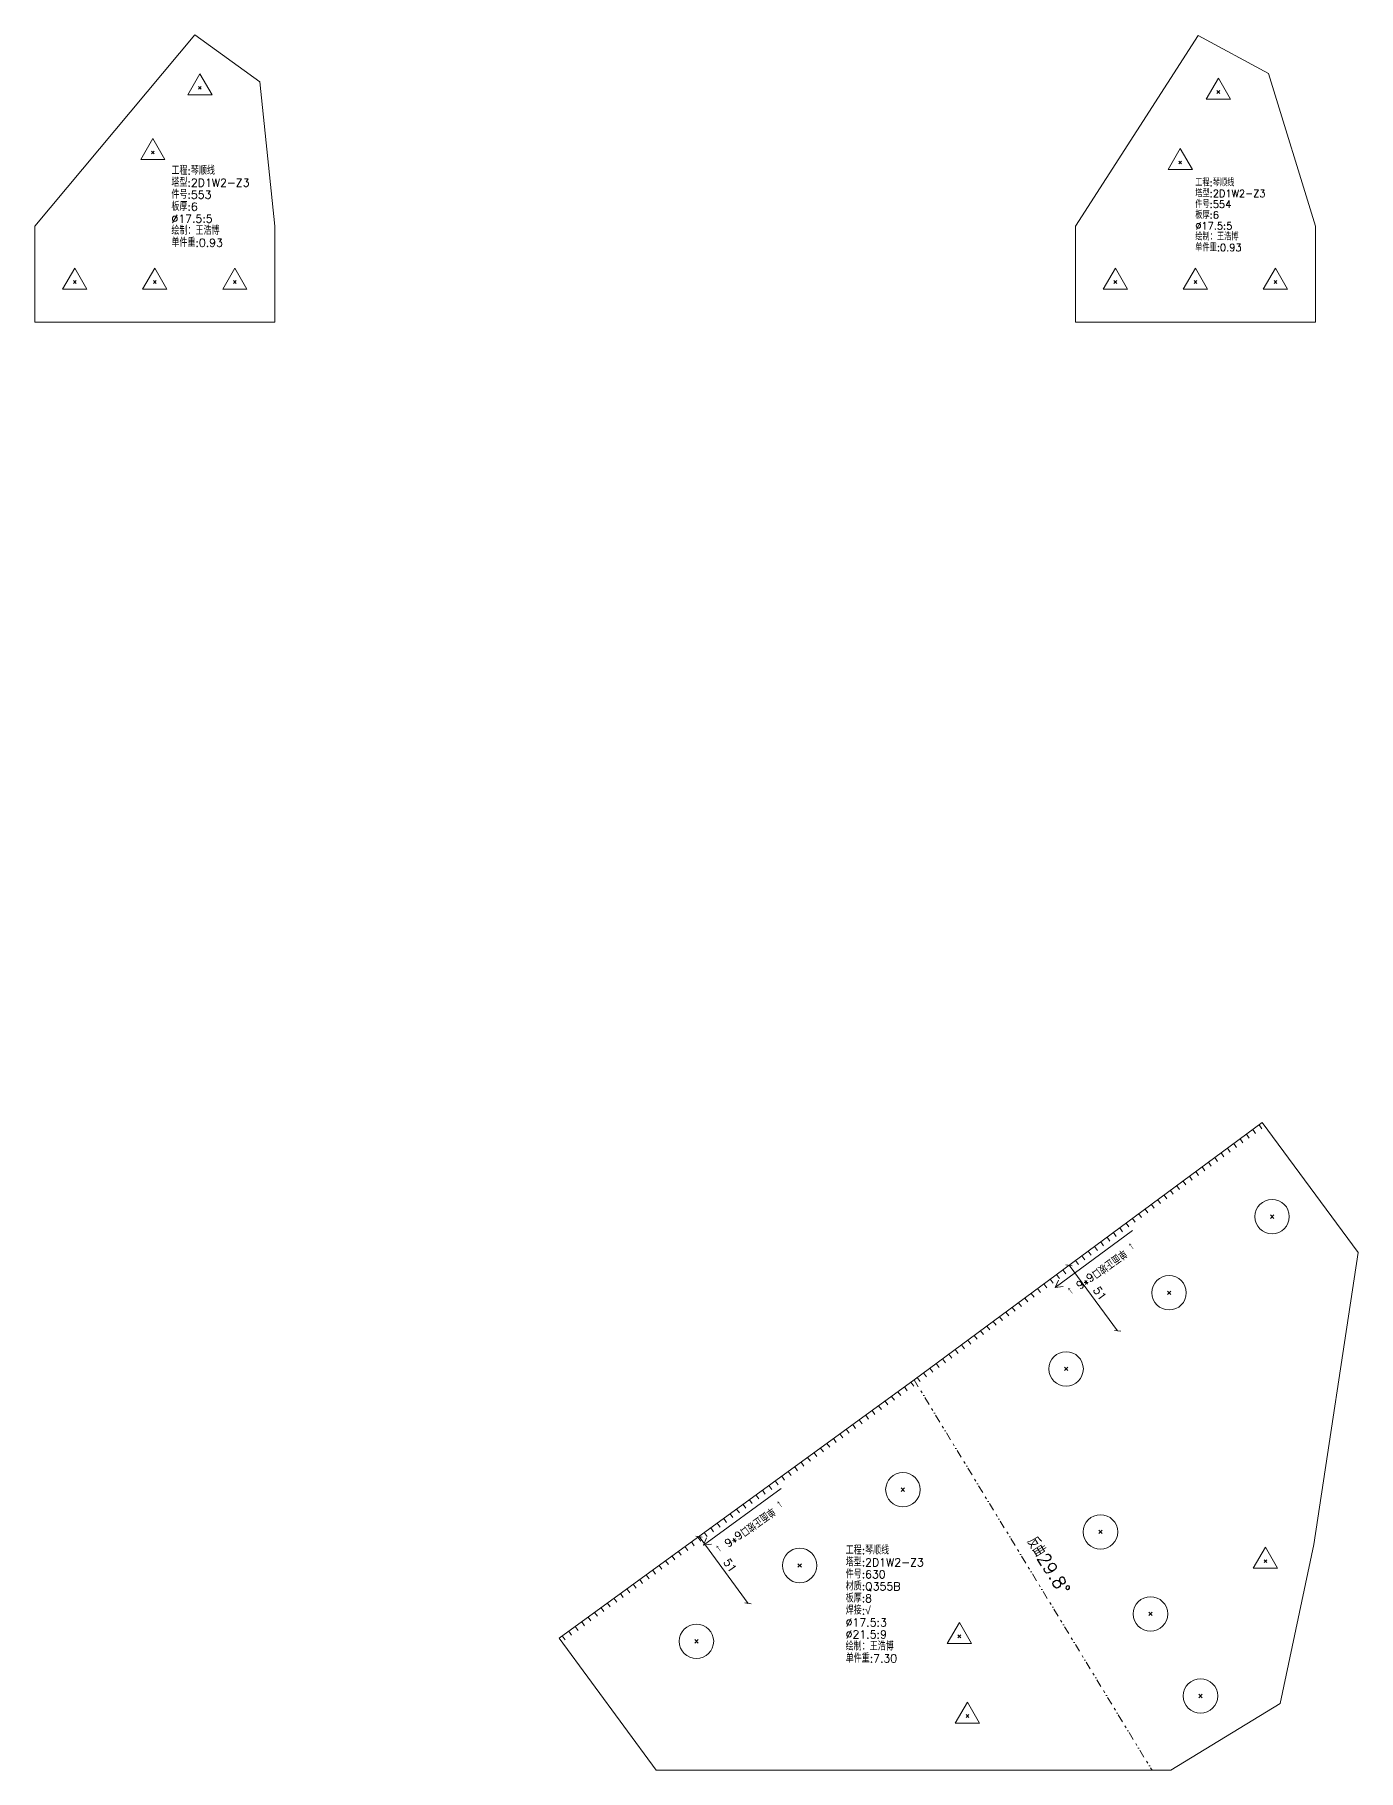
# Model space of a CAD drawing. Extents: x -580 to 8755, y 0 to 14723.
# Drawn here: x 1335 to 2162, y 6042 to 7127 of the extents above; entities that cross this region are included whole.
import ezdxf
from ezdxf.enums import TextEntityAlignment as Align

# ---------------------------------------------------------------- set-up
doc = ezdxf.new("R2010")
doc.units = 0
doc.header["$MEASUREMENT"] = 0
doc.linetypes.add('自定义线型', pattern=[12.9, 5, -3, 1.5, -2, 0.4, -1])
doc.layers.add('1', color=7, linetype='CONTINUOUS', lineweight=25)
doc.styles.get("Standard").update_dxf_attribs({"font": 'simplex.shx', "width": 0.7, "height": 3, "bigfont": 'gbhzfs.shx'})

msp = doc.modelspace()

# ---------------------------------------------------------------- linework, layer by layer
at = {"layer": '1', "color": 7, "linetype": 'Continuous', "lineweight": 18}
for p, q in [((1435.09185, 7126.55802), (1335, 7007.06408)), ((1475.53738, 7097.1615), (1435.09185, 7126.55802)), ((2061.6225, 7126.0742), (1985, 7007.06408)), ((2105.5813, 7102.2494), (2061.6225, 7126.0742)), ((2135, 7007.06408), (2105.5813, 7102.2494)), ((1485, 7007.06408), (1475.53738, 7097.1615)), ((1335, 7007.06408), (1335, 6947.06408)), ((1485, 6947.06408), (1485, 7007.06408)), ((1985, 7007.06408), (1985, 6947.06408)), ((2135, 6947.06408), (2135, 7007.06408)), ((1335, 6947.06408), (1485, 6947.06408)), ((1985, 6947.06408), (2135, 6947.06408)), ((2101.71941, 6447.06408), (1884.28907, 6286.25762)), ((2161.73815, 6365.91128), (2101.71941, 6447.06408)), ((2134.04471, 6183.44322), (2161.73815, 6365.91128)), ((1884.28907, 6286.25762), (1662.54116, 6124.91207)), ((2112.93691, 6084.0582), (2134.04471, 6183.44322)), ((1662.54116, 6124.91207), (1723.16576, 6042.42081)), ((2044.62638, 6042.42081), (2112.93691, 6084.0582)), ((1723.16576, 6042.42081), (2044.62638, 6042.42081))]:
    msp.add_line(p, q, dxfattribs=at)
at = {"layer": '1', "color": 7, "linetype": 'Continuous', "lineweight": 13}
for p, q in [((1438.18961, 7102.15077), (1430.61211, 7089.02577)), ((1445.76711, 7089.02577), (1438.18961, 7102.15077)), ((1437.31461, 7092.52577), (1439.06461, 7094.27577)), ((1439.06461, 7092.52577), (1437.31461, 7094.27577)), ((2074.32702, 7099.5029), (2066.74952, 7086.3779)), ((2073.45202, 7089.8779), (2075.20202, 7091.6279)), ((2075.20202, 7089.8779), (2073.45202, 7091.6279)), ((2081.90452, 7086.3779), (2074.32702, 7099.5029)), ((1430.61211, 7089.02577), (1445.76711, 7089.02577)), ((2066.74952, 7086.3779), (2081.90452, 7086.3779)), ((1408.79308, 7061.70521), (1401.21558, 7048.58021)), ((1416.37058, 7048.58021), (1408.79308, 7061.70521)), ((1401.21558, 7048.58021), (1416.37058, 7048.58021)), ((1407.91808, 7052.08021), (1409.66808, 7053.83021)), ((1409.66808, 7052.08021), (1407.91808, 7053.83021)), ((2050.5022, 7055.54408), (2042.9247, 7042.41908)), ((2049.6272, 7045.91908), (2051.3772, 7047.66908)), ((2051.3772, 7045.91908), (2049.6272, 7047.66908)), ((2058.0797, 7042.41908), (2050.5022, 7055.54408)), ((2042.9247, 7042.41908), (2058.0797, 7042.41908)), ((1360, 6980.81408), (1352.4225, 6967.68908)), ((1359.125, 6971.18908), (1360.875, 6972.93908)), ((1360.875, 6971.18908), (1359.125, 6972.93908)), ((1367.5775, 6967.68908), (1360, 6980.81408)), ((1410, 6980.81408), (1402.4225, 6967.68908)), ((1409.125, 6971.18908), (1410.875, 6972.93908)), ((1410.875, 6971.18908), (1409.125, 6972.93908)), ((1417.5775, 6967.68908), (1410, 6980.81408)), ((1460, 6980.81408), (1452.4225, 6967.68908)), ((1459.125, 6971.18908), (1460.875, 6972.93908)), ((1460.875, 6971.18908), (1459.125, 6972.93908)), ((1467.5775, 6967.68908), (1460, 6980.81408)), ((2010, 6980.81408), (2002.4225, 6967.68908)), ((2009.125, 6971.18908), (2010.875, 6972.93908)), ((2010.875, 6971.18908), (2009.125, 6972.93908)), ((2017.5775, 6967.68908), (2010, 6980.81408)), ((2060, 6980.81408), (2052.4225, 6967.68908)), ((2059.125, 6971.18908), (2060.875, 6972.93908)), ((2060.875, 6971.18908), (2059.125, 6972.93908)), ((2067.5775, 6967.68908), (2060, 6980.81408)), ((2110, 6980.81408), (2102.4225, 6967.68908)), ((2109.125, 6971.18908), (2110.875, 6972.93908)), ((2110.875, 6971.18908), (2109.125, 6972.93908)), ((2117.5775, 6967.68908), (2110, 6980.81408)), ((1352.4225, 6967.68908), (1367.5775, 6967.68908)), ((1402.4225, 6967.68908), (1417.5775, 6967.68908)), ((1452.4225, 6967.68908), (1467.5775, 6967.68908)), ((2002.4225, 6967.68908), (2017.5775, 6967.68908)), ((2052.4225, 6967.68908), (2067.5775, 6967.68908)), ((2102.4225, 6967.68908), (2117.5775, 6967.68908)), ((2095.7895, 6442.67845), (2097.57337, 6440.26644)), ((2099.74277, 6445.60221), (2101.52664, 6443.19019)), ((2079.97638, 6430.98344), (2081.76025, 6428.57142)), ((2083.92966, 6433.90719), (2085.71353, 6431.49518)), ((2087.88294, 6436.83094), (2089.66681, 6434.41893)), ((2091.83622, 6439.7547), (2093.62009, 6437.34269)), ((2064.16326, 6419.28842), (2065.94713, 6416.87641)), ((2068.11654, 6422.21217), (2069.90041, 6419.80016)), ((2072.06982, 6425.13593), (2073.85369, 6422.72392)), ((2076.0231, 6428.05968), (2077.80697, 6425.64767)), ((2048.35015, 6407.59341), (2050.13402, 6405.18139)), ((2052.30343, 6410.51716), (2054.0873, 6408.10515)), ((2056.25671, 6413.44091), (2058.04058, 6411.0289)), ((2060.20998, 6416.36467), (2061.99385, 6413.95265)), ((2036.49031, 6398.82214), (2038.27418, 6396.41013)), ((2040.44359, 6401.7459), (2042.22746, 6399.33388)), ((2044.39687, 6404.66965), (2046.18074, 6402.25764)), ((2020.67719, 6387.12713), (2022.46106, 6384.71511)), ((2024.63047, 6390.05088), (2026.41434, 6387.63887)), ((2028.58375, 6392.97464), (2030.36762, 6390.56262)), ((2032.53703, 6395.89839), (2034.3209, 6393.48638)), ((2106.81186, 6387.19781), (2108.96186, 6389.34781)), ((2108.96186, 6387.19781), (2106.81186, 6389.34781)), ((2020.69212, 6379.67552), (1972.45184, 6343.99813)), ((2004.86408, 6375.43211), (2006.64795, 6373.0201)), ((2008.81736, 6378.35587), (2010.60123, 6375.94385)), ((2012.77064, 6381.27962), (2014.55451, 6378.86761)), ((2016.72391, 6384.20337), (2018.50778, 6381.79136)), ((1993.00424, 6366.66085), (1994.78811, 6364.24884)), ((1996.95752, 6369.5846), (1998.74139, 6367.17259)), ((2000.9108, 6372.50836), (2002.69467, 6370.09634)), ((1977.19112, 6354.96583), (1978.97499, 6352.55382)), ((1981.1444, 6357.88959), (1982.92827, 6355.47757)), ((1985.09768, 6360.81334), (1986.88155, 6358.40133)), ((1989.05096, 6363.7371), (1990.83483, 6361.32508)), ((1961.37801, 6343.27082), (1963.16188, 6340.8588)), ((1965.33129, 6346.19457), (1967.11516, 6343.78256)), ((1969.28457, 6349.11833), (1971.06844, 6346.70631)), ((1974.44673, 6348.58293), (1972.45184, 6343.99813)), ((1977.41984, 6344.56291), (1972.45184, 6343.99813)), ((1973.23785, 6352.04208), (1975.02172, 6349.63007)), ((1945.56489, 6331.5758), (1947.34876, 6329.16379)), ((1949.51817, 6334.49956), (1951.30204, 6332.08754)), ((1953.47145, 6337.42331), (1955.25532, 6335.0113)), ((1957.42473, 6340.34706), (1959.2086, 6337.93505)), ((2042.4915, 6339.62796), (2044.6415, 6341.77796)), ((2044.6415, 6339.62796), (2042.4915, 6341.77796)), ((1933.70506, 6322.80454), (1935.48892, 6320.39253)), ((1937.65833, 6325.72829), (1939.4422, 6323.31628)), ((1941.61161, 6328.65205), (1943.39548, 6326.24003)), ((1917.89194, 6311.10952), (1919.67581, 6308.69751)), ((1921.84522, 6314.03328), (1923.62909, 6311.62127)), ((1925.7985, 6316.95703), (1927.58237, 6314.54502)), ((1929.75178, 6319.88079), (1931.53565, 6317.46877)), ((1902.07882, 6299.41451), (1903.86269, 6297.0025)), ((1906.0321, 6302.33826), (1907.81597, 6299.92625)), ((1909.98538, 6305.26202), (1911.76925, 6302.85)), ((1913.93866, 6308.18577), (1915.72253, 6305.77376)), ((1890.21899, 6290.64325), (1892.00286, 6288.23123)), ((1894.17226, 6293.567), (1895.95613, 6291.15499)), ((1898.12554, 6296.49076), (1899.90941, 6294.07874)), ((1978.17113, 6292.0581), (1980.32113, 6294.2081)), ((1980.32113, 6292.0581), (1978.17113, 6294.2081)), ((1874.20962, 6278.92373), (1875.97466, 6276.49791)), ((1878.2414, 6281.85728), (1880.00644, 6279.43146)), ((1882.27318, 6284.79084), (1884.03822, 6282.36502)), ((1886.26571, 6287.71949), (1888.04958, 6285.30748)), ((1858.0825, 6267.18951), (1859.84754, 6264.76369)), ((1862.11428, 6270.12306), (1863.87932, 6267.69724)), ((1866.14606, 6273.05662), (1867.9111, 6270.6308)), ((1870.17784, 6275.99017), (1871.94288, 6273.56435)), ((1845.98716, 6258.38884), (1847.7522, 6255.96302)), ((1850.01894, 6261.3224), (1851.78398, 6258.89657)), ((1854.05072, 6264.25595), (1855.81576, 6261.83013)), ((1829.86003, 6246.65462), (1831.62508, 6244.2288)), ((1833.89181, 6249.58817), (1835.65686, 6247.16235)), ((1837.92359, 6252.52173), (1839.68864, 6250.09591)), ((1841.95538, 6255.45529), (1843.72042, 6253.02946)), ((1813.73291, 6234.9204), (1815.49796, 6232.49458)), ((1817.76469, 6237.85395), (1819.52974, 6235.42813)), ((1821.79647, 6240.78751), (1823.56152, 6238.36169)), ((1825.82825, 6243.72106), (1827.5933, 6241.29524)), ((1797.60579, 6223.18618), (1799.37084, 6220.76035)), ((1801.63757, 6226.11973), (1803.40262, 6223.69391)), ((1805.66935, 6229.05329), (1807.4344, 6226.62747)), ((1809.70113, 6231.98684), (1811.46618, 6229.56102)), ((1801.20342, 6218.38367), (1752.68699, 6183.08273)), ((1785.51045, 6214.38551), (1787.2755, 6211.95969)), ((1789.54223, 6217.31907), (1791.30728, 6214.89324)), ((1793.57401, 6220.25262), (1795.33906, 6217.8268)), ((1876.20208, 6216.65611), (1878.35208, 6218.80611)), ((1878.35208, 6216.65611), (1876.20208, 6218.80611)), ((1769.38333, 6202.65129), (1771.14838, 6200.22547)), ((1773.41511, 6205.58484), (1775.18016, 6203.15902)), ((1777.44689, 6208.5184), (1779.21194, 6206.09258)), ((1781.47867, 6211.45195), (1783.24372, 6209.02613)), ((1753.25621, 6190.91707), (1755.02126, 6188.49125)), ((1757.28799, 6193.85062), (1759.05304, 6191.4248)), ((1761.31977, 6196.78418), (1763.08482, 6194.35836)), ((1765.35155, 6199.71773), (1767.1166, 6197.29191)), ((1999.63655, 6190.24674), (2001.78655, 6192.39674)), ((2001.78655, 6190.24674), (1999.63655, 6192.39674)), ((1741.16087, 6182.1164), (1742.92592, 6179.69058)), ((1745.19265, 6185.04996), (1746.9577, 6182.62414)), ((1749.22443, 6187.98351), (1750.98948, 6185.55769)), ((1754.71749, 6187.65188), (1752.68699, 6183.08273)), ((1757.65924, 6183.60884), (1752.68699, 6183.08273)), ((2103.74466, 6181.8537), (2096.16716, 6168.7287)), ((2111.32216, 6168.7287), (2103.74466, 6181.8537)), ((1725.03375, 6170.38218), (1726.7988, 6167.95636)), ((1729.06553, 6173.31574), (1730.83058, 6170.88991)), ((1733.09731, 6176.24929), (1734.86236, 6173.82347)), ((1737.12909, 6179.18285), (1738.89414, 6176.75702)), ((1811.73853, 6169.28047), (1813.88853, 6171.43047)), ((1813.88853, 6169.28047), (1811.73853, 6171.43047)), ((2102.86966, 6172.2287), (2104.61966, 6173.9787)), ((2104.61966, 6172.2287), (2102.86966, 6173.9787)), ((1708.90663, 6158.64796), (1710.67168, 6156.22214)), ((1712.93841, 6161.58151), (1714.70346, 6159.15569)), ((1716.97019, 6164.51507), (1718.73524, 6162.08925)), ((1721.00197, 6167.44862), (1722.76702, 6165.0228)), ((2096.16716, 6168.7287), (2111.32216, 6168.7287)), ((1696.81129, 6149.84729), (1698.57634, 6147.42147)), ((1700.84307, 6152.78085), (1702.60812, 6150.35503)), ((1704.87485, 6155.7144), (1706.6399, 6153.28858)), ((1680.68417, 6138.11307), (1682.44922, 6135.68725)), ((1684.71595, 6141.04663), (1686.481, 6138.6208)), ((1688.74773, 6143.98018), (1690.51278, 6141.55436)), ((1692.77951, 6146.91374), (1694.54456, 6144.48792)), ((2030.86459, 6139.01385), (2033.01459, 6141.16385)), ((2033.01459, 6139.01385), (2030.86459, 6141.16385)), ((1664.55705, 6126.37885), (1666.32209, 6123.95303)), ((1668.58883, 6129.3124), (1670.35387, 6126.88658)), ((1672.62061, 6132.24596), (1674.38565, 6129.82014)), ((1676.65239, 6135.17952), (1678.41743, 6132.75369)), ((1912.55306, 6134.80869), (1904.97556, 6121.68369)), ((1911.67806, 6125.18369), (1913.42806, 6126.93369)), ((1913.42806, 6125.18369), (1911.67806, 6126.93369)), ((1920.13056, 6121.68369), (1912.55306, 6134.80869)), ((1747.275, 6121.90483), (1749.425, 6124.05483)), ((1749.425, 6121.90483), (1747.275, 6124.05483)), ((1904.97556, 6121.68369), (1920.13056, 6121.68369)), ((1917.5995, 6085.06402), (1910.022, 6071.93902)), ((1925.177, 6071.93902), (1917.5995, 6085.06402)), ((2062.09263, 6087.78094), (2064.24263, 6089.93094)), ((2064.24263, 6087.78094), (2062.09263, 6089.93094)), ((1910.022, 6071.93902), (1925.177, 6071.93902)), ((1916.7245, 6075.43902), (1918.4745, 6077.18902)), ((1918.4745, 6075.43902), (1916.7245, 6077.18902))]:
    msp.add_line(p, q, dxfattribs=at)
at = {"layer": '1', "color": 9, "linetype": 'Continuous', "lineweight": 18}
for p, q in [((1983.09669, 6357.57449), (1979.14078, 6358.16671)), ((2011.40634, 6316.91799), (1981.11874, 6357.8706)), ((2013.3843, 6316.62188), (2009.42838, 6317.2141)), ((1751.90873, 6188.07083), (1747.95462, 6188.67497)), ((1780.58176, 6146.66765), (1749.93168, 6188.3729)), ((1782.55882, 6146.36558), (1778.6047, 6146.96973))]:
    msp.add_line(p, q, dxfattribs=at)
at = {"layer": '1', "color": 190, "linetype": '自定义线型', "lineweight": 13}
msp.add_line((1884.28907, 6286.25762), (2032.91516, 6042.42081), dxfattribs=at)
at = {"layer": '1', "color": 7, "linetype": 'Continuous', "lineweight": 13}
for centre in [(2107.88686, 6388.27281), (2043.5665, 6340.70296), (1979.24613, 6293.1331), (1877.27708, 6217.73111), (2000.71155, 6191.32174), (1812.81353, 6170.35547), (2031.93959, 6140.08885), (1748.35, 6122.97983), (2063.16763, 6088.85594)]:
    msp.add_circle(centre, 10.75, dxfattribs=at)

# ---------------------------------------------------------------- texts
at = {"layer": '1', "color": 7, "linetype": 'Continuous', "lineweight": 18}
for s, height, p in [('塔型:2D1W2-Z3', 5, (1420.40426, 7030.12684)), ('工程:琴顺线', 5, (1420.40426, 7037.62684)), ('工程:琴顺线', 4.5, (2059.91383, 7030.55335)), ('件号:553', 5, (1420.40426, 7022.62684)), ('塔型:2D1W2-Z3', 4.5, (2059.91383, 7023.80335)), ('板厚:6', 5, (1420.40426, 7015.12684)), ('件号:554', 4.5, (2059.91383, 7017.05335)), ('板厚:6', 4.5, (2059.91383, 7010.30335)), ('绘制：王浩博', 5, (1420.40426, 7000.12684)), ('%%c17.5:5', 5, (1420.40426, 7007.62684)), ('%%c17.5:5', 4.5, (2059.91383, 7003.55335)), ('单件重:0.93', 5, (1420.40426, 6992.62684)), ('绘制：王浩博', 4.5, (2059.91383, 6996.80335)), ('单件重:0.93', 4.5, (2059.91383, 6990.05335)), ('工程:琴顺线', 5, (1841.54391, 6175.80824)), ('塔型:2D1W2-Z3', 5, (1841.54391, 6168.30824)), ('材质:Q355B', 5, (1841.54391, 6153.30824)), ('件号:630', 5, (1841.54391, 6160.80824)), ('板厚:8', 5, (1841.54391, 6145.80824)), ('焊接:√', 5, (1841.54391, 6138.30824)), ('%%c17.5:3', 5, (1841.54391, 6130.80824)), ('%%c21.5:9', 5, (1841.54391, 6123.30824)), ('绘制：王浩博', 5, (1841.54391, 6115.80824)), ('单件重:7.30', 5, (1841.54391, 6108.30824))]:
    msp.add_text(s, height=height, dxfattribs=at).set_placement(p, align=Align.BOTTOM_LEFT)
for s, rotation, p in [('↓ 单面正坡口6*6 ↓', 216, (1998.95047, 6358.6208)), ('51', 306, (1997.06654, 6337.98892)), ('↓ 单面正坡口6*6 ↓', 216, (1779.2986, 6197.49877)), ('51', 306, (1766.06251, 6168.11247))]:
    msp.add_text(s, height=5, rotation=rotation, dxfattribs=at).set_placement(p, align=Align.BOTTOM_CENTER)
at = {"layer": '1', "color": 7, "linetype": 'Continuous', "lineweight": 13}
msp.add_text('反曲29.8%%d', height=8, rotation=302, dxfattribs=at).set_placement((1962.87152, 6166.94155), align=Align.BOTTOM_CENTER)

doc.saveas('drawing.dxf')
